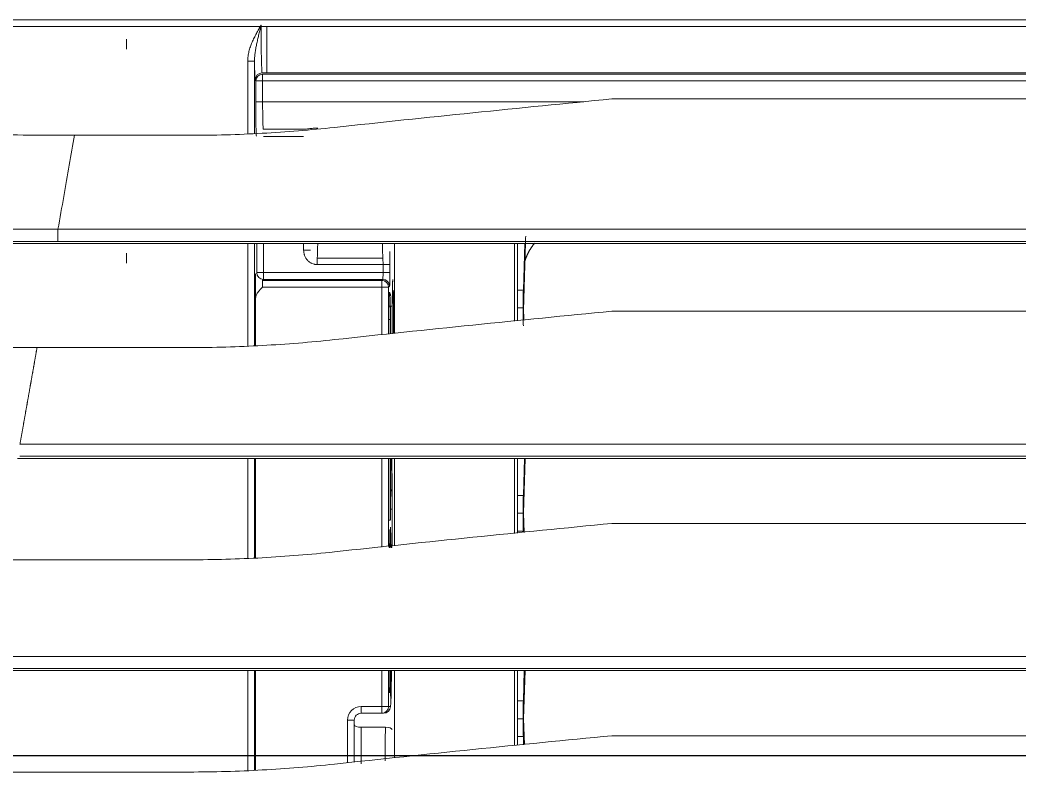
# Model space of a CAD drawing. Header units: millimetres. Extents: x 70151 to 230897, y 35202 to 113211.
# Drawn here: x 182748.3 to 182821.6, y 70978.4 to 71033.5 of the extents above; entities that cross this region are included whole.
import ezdxf

# ---------------------------------------------------------------- set-up
doc = ezdxf.new("R2010")
doc.units = ezdxf.units.MM
doc.header["$LTSCALE"] = 50
doc.layers.add('2-con', color=2, linetype='Continuous')
doc.layers.add('mark-B', color=2, linetype='Continuous', lineweight=20)

# ---------------------------------------------------------------- blocks, each defined once
blk = doc.blocks.new('cjscjdeh')
at = {"color": 8}
blk.add_line((155159.517, 69984.986), (153729.393, 69984.986), dxfattribs=at)
blk = doc.blocks.new('무풍1way 일반')
at = {"layer": 'mark-B'}
for p, q in [((326.621, -193.254), (326.621, -190.575)), ((326.621, -193.254), (326.621, -190.575)), ((334.365, -197.407), (334.365, -190.106)), ((334.365, -197.407), (334.365, -190.106)), ((334.445, -197.406), (334.445, -190.103)), ((334.445, -197.406), (334.445, -190.103)), ((334.947, -190.09), (334.947, -197.406)), ((334.947, -190.09), (334.947, -197.406)), ((355.906, -189.973), (339.223, -189.973)), ((324.18, -197.407), (324.18, -191.004)), ((327.123, -193.78), (327.123, -190.703)), ((327.123, -193.78), (327.123, -190.703)), ((327.625, -190.652), (327.625, -193.78)), ((327.625, -190.652), (327.625, -193.78)), ((314.649, -191.981), (314.707, -193.881)), ((314.701, -191.975), (314.72, -192.577)), ((315.139, -191.93), (315.139, -197.407)), ((315.359, -191.908), (315.359, -197.406)), ((204.956, -192.637), (308.238, -192.637)), ((314.72, -192.577), (315.139, -192.577)), ((324.844, -193.254), (326.621, -193.254)), ((324.844, -193.254), (326.621, -193.254)), ((314.707, -193.881), (314.6, -197.408)), ((314.733, -193.882), (315.139, -193.882)), ((327.123, -193.78), (327.625, -193.78)), ((327.123, -193.78), (327.625, -193.78)), ((324.606, -194.784), (324.477, -194.784)), ((324.606, -194.784), (324.477, -194.784)), ((324.606, -194.784), (325.108, -194.784)), ((324.606, -197.408), (324.606, -194.784)), ((324.606, -197.408), (324.606, -194.784)), ((324.606, -194.784), (325.108, -194.784)), ((324.979, -194.282), (325.108, -194.282)), ((324.979, -194.282), (325.108, -194.282)), ((325.108, -194.282), (325.108, -194.784)), ((325.108, -194.282), (326.621, -194.282)), ((325.108, -194.282), (326.621, -194.282)), ((325.108, -194.282), (325.108, -194.784)), ((326.621, -194.784), (325.108, -194.784)), ((325.108, -194.784), (325.108, -197.408)), ((325.108, -194.784), (325.108, -197.408)), ((326.621, -194.784), (325.108, -194.784)), ((326.621, -194.282), (326.621, -194.784)), ((326.621, -194.282), (326.621, -194.784)), ((314.72, -195.186), (314.653, -197.408)), ((314.72, -195.186), (315.139, -195.186)), ((324.478, -195.546), (324.478, -196.526)), ((324.478, -195.546), (324.478, -196.526)), ((324.524, -195.814), (324.569, -195.814)), ((324.524, -195.814), (324.569, -195.814)), ((324.532, -195.902), (324.534, -195.914)), ((-354.406, -197.573), (354.406, -197.573)), ((354.591, -197.408), (205.056, -197.408)), ((354.406, -198.456), (-354.406, -198.456)), ((334.365, -212.971), (334.365, -205.672)), ((334.365, -212.971), (334.365, -205.672)), ((334.445, -212.97), (334.445, -205.668)), ((334.445, -212.97), (334.445, -205.668)), ((334.947, -205.655), (334.947, -212.97)), ((334.947, -205.655), (334.947, -212.97)), ((353.153, -205.537), (339.223, -205.537)), ((324.18, -212.97), (324.18, -206.566)), ((324.337, -206.509), (324.337, -206.51)), ((324.337, -206.509), (324.337, -206.51)), ((324.337, -206.552), (324.337, -211.067)), ((324.337, -206.552), (324.337, -211.067)), ((324.523, -206.43), (324.57, -206.433)), ((324.523, -206.43), (324.57, -206.433)), ((324.531, -206.52), (324.533, -206.53)), ((324.606, -212.971), (324.606, -206.525)), ((324.606, -212.971), (324.606, -206.525)), ((325.108, -206.473), (325.108, -212.971)), ((325.108, -206.473), (325.108, -212.971)), ((314.664, -207.543), (314.707, -208.943)), ((314.72, -207.639), (315.139, -207.639)), ((315.139, -207.493), (315.139, -212.97)), ((315.359, -207.47), (315.359, -212.971)), ((204.956, -208.201), (308.238, -208.201)), ((324.354, -209.257), (324.354, -208.429)), ((324.354, -209.257), (324.354, -208.429)), ((324.478, -208.434), (324.478, -212.972)), ((324.478, -208.434), (324.478, -212.972)), ((324.599, -208.448), (324.488, -208.448)), ((324.488, -212.972), (324.488, -208.448)), ((324.599, -208.448), (324.488, -208.448)), ((324.488, -212.972), (324.488, -208.448)), ((314.707, -208.943), (314.585, -212.972)), ((314.733, -208.944), (315.139, -208.944)), ((324.354, -209.257), (324.478, -209.257)), ((324.354, -209.257), (324.478, -209.257)), ((314.72, -210.248), (314.637, -212.972)), ((314.72, -210.248), (315.139, -210.248)), ((324.337, -211.067), (324.338, -211.109)), ((324.337, -211.067), (324.338, -211.109)), ((-351.653, -213.137), (351.653, -213.137)), ((351.838, -212.972), (205.056, -212.972)), ((351.653, -214.02), (-351.653, -214.02)), ((334.365, -224.654), (334.365, -221.235)), ((334.365, -224.654), (334.365, -221.235)), ((334.445, -228.719), (334.445, -221.232)), ((334.445, -228.719), (334.445, -221.232)), ((334.947, -221.219), (334.947, -228.719)), ((334.947, -221.219), (334.947, -228.719)), ((350.401, -221.101), (339.223, -221.101)), ((324.606, -225.519), (324.606, -222.089)), ((324.606, -225.519), (324.606, -222.089)), ((325.108, -222.037), (325.108, -225.519)), ((325.108, -222.037), (325.108, -225.519)), ((324.18, -228.719), (324.18, -222.131)), ((324.251, -223.568), (324.251, -222.125)), ((324.251, -223.568), (324.251, -222.125)), ((324.337, -222.116), (324.337, -223.568)), ((324.337, -222.116), (324.337, -223.568)), ((324.354, -224.134), (324.354, -222.115)), ((324.354, -224.134), (324.354, -222.115)), ((324.478, -222.102), (324.478, -224.128)), ((324.478, -222.102), (324.478, -224.128)), ((324.488, -223.165), (324.488, -222.101)), ((324.488, -223.165), (324.488, -222.101)), ((314.679, -223.106), (314.707, -224.005)), ((315.139, -223.058), (315.139, -228.72)), ((315.359, -223.035), (315.359, -228.721)), ((204.956, -223.765), (308.238, -223.765)), ((314.733, -224.006), (315.139, -224.006)), ((324.354, -224.134), (324.596, -224.134)), ((314.72, -225.31), (314.617, -228.721)), ((314.72, -225.31), (315.139, -225.31)), ((324.572, -225.126), (324.523, -225.128)), ((324.572, -225.126), (324.523, -225.128)), ((324.531, -225.596), (324.606, -225.519)), ((324.531, -225.596), (324.606, -225.519)), ((324.606, -225.519), (325.108, -225.519)), ((324.606, -225.519), (325.108, -225.519)), ((325.108, -225.519), (333.871, -225.519)), ((325.108, -225.519), (325.108, -226.021)), ((325.108, -225.519), (333.871, -225.519)), ((325.108, -225.519), (325.108, -226.021)), ((325.108, -226.021), (325.033, -226.098)), ((325.108, -226.021), (325.033, -226.098)), ((325.033, -226.098), (333.777, -226.098)), ((325.033, -226.098), (333.777, -226.098)), ((333.854, -226.021), (325.108, -226.021)), ((333.854, -226.021), (325.108, -226.021)), ((333.777, -226.098), (333.854, -226.021)), ((333.777, -226.098), (333.854, -226.021)), ((333.777, -226.6), (333.777, -226.098)), ((333.777, -226.6), (333.777, -226.098)), ((324.514, -226.6), (325.016, -226.6)), ((324.514, -227.186), (324.514, -226.6)), ((324.514, -226.6), (325.016, -226.6)), ((324.514, -227.186), (324.514, -226.6)), ((324.514, -227.186), (325.016, -227.186)), ((324.514, -227.186), (325.016, -227.186)), ((325.016, -226.6), (325.016, -227.186)), ((333.777, -226.6), (325.016, -226.6)), ((325.016, -226.6), (325.016, -227.186)), ((333.777, -226.6), (325.016, -226.6)), ((325.016, -227.186), (329.841, -227.186)), ((325.016, -227.186), (329.841, -227.186)), ((329.841, -227.186), (329.841, -227.666)), ((329.841, -227.186), (329.841, -227.666)), ((334.279, -226.6), (333.777, -226.6)), ((333.777, -228.721), (333.777, -226.6)), ((334.279, -226.6), (333.777, -226.6)), ((333.777, -228.721), (333.777, -226.6)), ((334.279, -226.6), (334.279, -228.721)), ((334.279, -226.6), (334.279, -228.721)), ((329.841, -227.666), (325.028, -227.666)), ((329.841, -227.666), (325.028, -227.666)), ((330.84, -228.241), (330.338, -228.241)), ((330.84, -228.241), (330.338, -228.241)), ((330.84, -228.241), (330.84, -228.721)), ((330.84, -228.241), (330.84, -228.721)), ((-348.867, -228.887), (348.867, -228.887)), ((349.053, -228.721), (205.054, -228.721)), ((348.867, -229.771), (-348.867, -229.771)), ((330.84, -236.582), (333.777, -236.582)), ((330.84, -236.582), (333.777, -236.582)), ((347.648, -236.665), (339.223, -236.665)), ((330.7, -237.113), (333.806, -237.113)), ((330.7, -237.113), (333.806, -237.113)), ((334.445, -242.114), (334.445, -236.797)), ((334.445, -242.114), (334.445, -236.797)), ((334.947, -236.781), (334.947, -242.114)), ((334.947, -236.781), (334.947, -242.114)), ((204.956, -239.329), (308.238, -239.329)), ((333.849, -239.121), (310.273, -239.121)), ((333.849, -239.121), (310.273, -239.121)), ((333.849, -239.121), (334.351, -239.121)), ((333.849, -240.648), (333.849, -239.121)), ((333.849, -239.121), (334.351, -239.121)), ((333.849, -240.648), (333.849, -239.121)), ((334.351, -239.121), (334.351, -240.648)), ((334.351, -239.121), (334.351, -240.648)), ((207.674, -240.648), (333.849, -240.648)), ((207.674, -240.648), (333.849, -240.648)), ((333.849, -241.15), (207.708, -241.15)), ((333.849, -241.15), (207.708, -241.15)), ((333.849, -240.648), (334.351, -240.648)), ((333.849, -240.648), (333.849, -241.15)), ((333.849, -240.648), (333.849, -241.15)), ((333.849, -240.648), (334.351, -240.648)), ((334.351, -240.648), (334.395, -240.736)), ((334.351, -240.648), (334.395, -240.736)), ((207.814, -241.256), (333.546, -241.256)), ((207.814, -241.256), (333.546, -241.256)), ((333.546, -241.256), (333.546, -241.238)), ((333.546, -241.238), (333.893, -241.238)), ((333.546, -241.256), (333.546, -241.238)), ((333.546, -241.238), (333.893, -241.238)), ((333.546, -244.655), (333.546, -241.256)), ((333.546, -244.655), (333.546, -241.256)), ((334.947, -242.114), (334.445, -242.114)), ((334.947, -242.114), (334.445, -242.114)), ((437.6, -244.655), (205.043, -244.655)), ((-464.101, -245.122), (464.101, -245.122))]:
    blk.add_line(p, q, dxfattribs=at)
for centre, radius, start, end in [((326.621, -193.78), 1.004, 270, 0), ((326.621, -193.78), 0.502, 270, 0), ((326.621, -193.78), 0.502, 270, 0), ((326.621, -193.78), 1.004, 270, 0), ((324.839, -211.067), 0.502, 180, 184.77719), ((324.839, -211.067), 0.502, 180, 184.77719)]:
    blk.add_arc(centre, radius, start, end, dxfattribs=at)
for centre, major_axis, ratio, start_param, end_param in [((325.151, -199.532), (0, -18.575), 0.017522, 4.223098, 4.367658), ((325.151, -199.532), (0, -18.575), 0.017522, 4.223098, 4.367658), ((314.707, -193.882), (0, -1.506), 0.017455, 1.570796, 2.617994), ((324.844, -193.085), (0.502, -0.003), 0.337938, 3.159718, 4.714459), ((324.844, -193.085), (0.502, -0.003), 0.337938, 3.159718, 4.714459), ((326.621, -193.424), (-0.502, 0), 0.337944, 3.141593, 4.712389), ((326.621, -193.424), (-0.502, 0), 0.337944, 3.141593, 4.712389), ((314.707, -193.882), (0, -1.506), 0.017455, 0.523599, 1.570796), ((324.477, -200.117), (0, -5.333), 0.017061, 3.141593, 4.188788), ((324.477, -200.117), (0, -5.333), 0.017061, 3.141593, 3.796172), ((324.979, -194.784), (0, -0.502), 0.999854, 3.141593, 4.712389), ((324.979, -194.784), (0, -0.502), 0.999854, 3.141593, 4.712389), ((325.108, -194.784), (0, -0.502), 0.999854, 3.141593, 4.712389), ((325.108, -194.784), (0, -0.502), 0.999854, 3.141593, 4.712389), ((325.026, -195.814), (0, 0.502), 0.999854, 1.570796, 1.771147), ((324.891, -206.424), (-0.022, -0.502), 0.999854, 4.75711, 5.263377), ((324.891, -206.424), (-0.022, -0.502), 0.999854, 4.75711, 5.263377), ((325.025, -206.43), (0.022, 0.502), 0.999854, 1.615517, 1.815868), ((314.707, -208.944), (0, -1.506), 0.017455, 1.570796, 2.617994), ((314.707, -208.944), (0, -1.506), 0.017455, 0.523599, 1.570796), ((324.328, -213.527), (0, -2.51), 0.017061, 1.793882, 2.940215), ((324.328, -213.527), (0, -2.51), 0.017061, 1.793882, 2.940215), ((324.869, -210.805), (-0.502, -0.01), 0.771637, 5.587685, 6.256364), ((324.869, -210.805), (-0.502, -0.01), 0.771637, 5.587685, 6.256364), ((314.707, -224.006), (0, -1.506), 0.017455, 1.570796, 2.617994), ((314.707, -224.006), (0, -1.506), 0.017455, 0.523599, 1.570796), ((324.294, -223.568), (0, -2.51), 0.017061, 4.712389, 5.484604), ((324.294, -223.568), (0, -2.51), 0.017061, 0.000013, 1.570796), ((324.294, -223.568), (0, -2.51), 0.017061, 0.000013, 1.570796), ((325.025, -225.128), (-0.022, 0.502), 0.999854, 1.043589, 1.526075), ((325.025, -225.128), (-0.022, 0.502), 0.999854, 1.043589, 1.526075), ((334.356, -225.519), (0, -1.004), 0.017455, 0.017453, 2.607888), ((334.356, -225.519), (0, -1.004), 0.017455, 0.017453, 2.607888), ((324.531, -226.6), (0, -1.004), 0.017061, 3.159046, 4.712389), ((324.531, -226.6), (0, -1.004), 0.017061, 3.159046, 4.712389), ((325.033, -225.596), (-0.359, 0.351), 0.999702, 0.774122, 2.34462), ((325.033, -225.596), (-0.359, 0.351), 0.999702, 0.774122, 2.34462), ((325.108, -225.519), (-0.359, 0.351), 0.999702, 0.774122, 2.34462), ((325.108, -225.519), (-0.359, 0.351), 0.999702, 0.774122, 2.34462), ((333.854, -225.519), (0, -0.502), 0.03491, 0.017453, 1.570796), ((333.854, -225.519), (0, -0.502), 0.03491, 0.017453, 1.570796), ((324.796, -226.079), (0, 0.502), 0.999854, 1.293096, 1.571507), ((324.796, -226.079), (0, 0.502), 0.999854, 1.293096, 1.571507), ((325.033, -226.6), (0, -0.502), 0.034121, 3.159046, 4.712389), ((325.033, -226.6), (0, -0.502), 0.034121, 3.159046, 4.712389), ((333.777, -226.6), (-0.355, 0.355), 0.999695, 3.927143, 5.497635), ((333.777, -226.6), (-0.355, 0.355), 0.999695, 3.927143, 5.497635), ((324.531, -227.186), (0, -1.004), 0.017061, 4.712389, 5.983185), ((324.531, -227.186), (0, -1.004), 0.017061, 4.712389, 5.983185), ((325.033, -227.186), (0, -0.502), 0.034121, 4.712389, 5.983185), ((325.033, -227.186), (0, -0.502), 0.034121, 4.712389, 5.983185), ((325.004, -232.654), (0, -5.221), 0.01542, 2.423678, 2.841592), ((325.004, -232.654), (0, -5.221), 0.01542, 2.423678, 2.841592), ((329.866, -232.654), (0, -5.221), 0.016133, 3.441593, 3.859487), ((329.866, -232.654), (0, -5.221), 0.016133, 3.441593, 3.859487), ((343.845, -217.769), (0.001, 12.57), 0.000095, 2.430578, 2.447704), ((343.843, -225.195), (0, 2.91), 0.000083, 2.447704, 2.52166), ((343.843, -225.034), (0, 3.108), 0.000012, 3.600051, 3.761525), ((343.842, -223.203), (-0.001, 5.15), 0.000057, 3.502485, 3.600051), ((334.307, -239.121), (0, -2.51), 0.017455, 1.570796, 3.124139), ((334.307, -239.121), (0, -2.51), 0.017455, 1.570796, 3.124139), ((333.805, -239.121), (0, -2.008), 0.021819, 1.570796, 3.124139), ((333.805, -239.121), (0, -2.008), 0.021819, 1.570796, 3.124139), ((333.849, -240.648), (0.449, 0.224), 0.999239, 4.249168, 5.819355), ((333.849, -240.648), (0.449, 0.224), 0.999239, 4.249168, 5.819355), ((333.893, -240.736), (0.449, 0.224), 0.999239, 4.249168, 5.819355), ((333.893, -240.736), (0.449, 0.224), 0.999239, 4.249168, 5.819355), ((334.393, -244.75), (0, -4.017), 0.017455, 2.286909, 3.106686), ((334.393, -244.75), (0, -4.017), 0.017455, 2.286909, 3.106686), ((333.891, -244.75), (0, -3.514), 0.019949, 1.570796, 3.106686), ((333.891, -244.75), (0, -3.514), 0.019949, 1.570796, 3.106686), ((343.845, -233.469), (0.001, 12.57), 0.000095, 2.430578, 2.447704), ((343.843, -240.895), (0, 2.91), 0.000083, 2.447704, 2.52166), ((343.843, -240.734), (0, 3.108), 0.000012, 3.600051, 3.761525), ((343.842, -238.902), (-0.001, 5.15), 0.000057, 3.502485, 3.600051)]:
    blk.add_ellipse(centre, major_axis=major_axis, ratio=ratio, start_param=start_param, end_param=end_param, dxfattribs=at)
for points, degree in [([(308.238, -192.637), (315.025, -191.981), (321.808, -191.287), (328.587, -190.553)], 3), ([(328.587, -190.553), (329.464, -190.458), (331.222, -190.291), (333.874, -190.109), (336.54, -189.998), (338.327, -189.973), (339.223, -189.973)], 3), ([(328.587, -206.117), (329.464, -206.022), (331.222, -205.855), (333.874, -205.673), (336.54, -205.562), (338.327, -205.537), (339.223, -205.537)], 3), ([(308.238, -208.201), (315.025, -207.545), (321.808, -206.851), (328.587, -206.117)], 3), ([(324.604, -208.424), (324.605, -209.94), (324.605, -211.456), (324.605, -212.972)], 3), ([(324.604, -208.424), (324.605, -209.94), (324.605, -211.456), (324.605, -212.972)], 3), ([(328.587, -221.681), (329.464, -221.586), (331.222, -221.419), (333.874, -221.237), (336.54, -221.126), (338.327, -221.101), (339.223, -221.101)], 3), ([(308.238, -223.765), (315.025, -223.109), (321.808, -222.415), (328.587, -221.681)], 3), ([(324.606, -222.089), (324.606, -222.475), (324.606, -222.862), (324.606, -223.249)], 3), ([(324.606, -222.089), (324.606, -222.475), (324.606, -222.862), (324.606, -223.249)], 3), ([(314.707, -224.005), (314.547, -229.28)], 1), ([(328.587, -237.245), (329.464, -237.15), (331.222, -236.983), (333.874, -236.801), (336.54, -236.69), (338.327, -236.665), (339.223, -236.665)], 3), ([(308.238, -239.329), (315.025, -238.673), (321.808, -237.979), (328.587, -237.245)], 3)]:
    blk.add_open_spline(points, degree=degree, dxfattribs=at)
for points, knots in [([(324.421, -197.369), (324.422, -197.261), (324.424, -197.157), (324.427, -196.991), (324.428, -196.925), (324.43, -196.798), (324.432, -196.738), (324.436, -196.564), (324.438, -196.46), (324.443, -196.319), (324.444, -196.275), (324.447, -196.192), (324.449, -196.153), (324.451, -196.099), (324.452, -196.082), (324.453, -196.058), (324.453, -196.05), (324.454, -196.034), (324.456, -195.995), (324.464, -195.829), (324.472, -195.672), (324.478, -195.546)], [0, 0, 0, 0, 0.108916, 0.108916, 0.183173, 0.183173, 0.25743, 0.25743, 0.405944, 0.405944, 0.480201, 0.480201, 0.554458, 0.554458, 0.591587, 0.591587, 0.610151, 0.610151, 0.628715, 0.702972, 1, 1, 1, 1]), ([(324.438, -196.474), (324.439, -196.437), (324.44, -196.401), (324.443, -196.319), (324.444, -196.275), (324.447, -196.192), (324.449, -196.153), (324.451, -196.099), (324.452, -196.082), (324.453, -196.058), (324.453, -196.05), (324.454, -196.034), (324.456, -195.995), (324.464, -195.829), (324.472, -195.672), (324.478, -195.546)], [0, 0, 0, 0, 0.084512, 0.084512, 0.198948, 0.198948, 0.313384, 0.313384, 0.370602, 0.370602, 0.399211, 0.399211, 0.42782, 0.542256, 1, 1, 1, 1]), ([(324.495, -196.734), (324.495, -196.724), (324.496, -196.713), (324.496, -196.648), (324.498, -196.543), (324.499, -196.446), (324.501, -196.354), (324.502, -196.31), (324.503, -196.258), (324.503, -196.248), (324.503, -196.227), (324.504, -196.198), (324.505, -196.169), (324.506, -196.115), (324.508, -196.048), (324.51, -195.993), (324.512, -195.955), (324.512, -195.943), (324.513, -195.921), (324.514, -195.911), (324.515, -195.882), (324.517, -195.85), (324.52, -195.83), (324.522, -195.817), (324.523, -195.814), (324.524, -195.814)], [0, 0, 0, 0, 0.018549, 0.018549, 0.116694, 0.214839, 0.214839, 0.312984, 0.312984, 0.337521, 0.337521, 0.362057, 0.411129, 0.411129, 0.509275, 0.60742, 0.60742, 0.656492, 0.656492, 0.705565, 0.705565, 0.80371, 0.901855, 0.901855, 1, 1, 1, 1]), ([(324.495, -196.734), (324.495, -196.724), (324.496, -196.713), (324.496, -196.648), (324.498, -196.543), (324.499, -196.446), (324.501, -196.354), (324.502, -196.31), (324.503, -196.258), (324.503, -196.248), (324.503, -196.227), (324.504, -196.198), (324.505, -196.169), (324.506, -196.115), (324.508, -196.048), (324.51, -195.993), (324.512, -195.955), (324.512, -195.943), (324.513, -195.921), (324.514, -195.911), (324.515, -195.882), (324.517, -195.85), (324.52, -195.83), (324.522, -195.817), (324.523, -195.814), (324.524, -195.814)], [0, 0, 0, 0, 0.018549, 0.018549, 0.116694, 0.214839, 0.214839, 0.312984, 0.312984, 0.337521, 0.337521, 0.362057, 0.411129, 0.411129, 0.509275, 0.60742, 0.60742, 0.656492, 0.656492, 0.705565, 0.705565, 0.80371, 0.901855, 0.901855, 1, 1, 1, 1]), ([(324.569, -195.814), (324.57, -195.814), (324.572, -195.821), (324.575, -195.85), (324.577, -195.881), (324.579, -195.91), (324.58, -195.92), (324.581, -195.942), (324.581, -195.954), (324.583, -195.991), (324.584, -196.019), (324.585, -196.065), (324.586, -196.081), (324.587, -196.115), (324.587, -196.132), (324.588, -196.186), (324.59, -196.263), (324.592, -196.35), (324.593, -196.423), (324.594, -196.451), (324.594, -196.481)], [0, 0, 0, 0, 0.116228, 0.232457, 0.348685, 0.348685, 0.406799, 0.406799, 0.464913, 0.464913, 0.581141, 0.581141, 0.639256, 0.639256, 0.69737, 0.69737, 0.813598, 0.929826, 0.929826, 1, 1, 1, 1]), ([(324.569, -195.814), (324.57, -195.814), (324.572, -195.821), (324.575, -195.85), (324.577, -195.881), (324.579, -195.91), (324.58, -195.92), (324.581, -195.942), (324.581, -195.954), (324.583, -195.991), (324.584, -196.019), (324.585, -196.065), (324.586, -196.081), (324.587, -196.115), (324.587, -196.132), (324.588, -196.186), (324.59, -196.263), (324.592, -196.35), (324.593, -196.423), (324.594, -196.451), (324.594, -196.481)], [0, 0, 0, 0, 0.116228, 0.232457, 0.348685, 0.348685, 0.406799, 0.406799, 0.464913, 0.464913, 0.581141, 0.581141, 0.639256, 0.639256, 0.69737, 0.69737, 0.813598, 0.929826, 0.929826, 1, 1, 1, 1]), ([(324.577, -195.892), (324.577, -195.892), (324.577, -195.895), (324.58, -195.938), (324.587, -196.104), (324.591, -196.326), (324.594, -196.491)], [0, 0, 0, 0, 0.034942, 0.19986, 0.526191, 1, 1, 1, 1]), ([(324.577, -195.892), (324.577, -195.892), (324.577, -195.895), (324.58, -195.938), (324.587, -196.104), (324.591, -196.326), (324.594, -196.491)], [0, 0, 0, 0, 0.034943, 0.19986, 0.526192, 1, 1, 1, 1]), ([(324.491, -197.407), (324.491, -197.381), (324.491, -197.355), (324.491, -197.298), (324.491, -197.266), (324.492, -197.172), (324.492, -197.049), (324.493, -196.931), (324.494, -196.844), (324.494, -196.815), (324.495, -196.769), (324.495, -196.752), (324.495, -196.734)], [0, 0, 0, 0, 0.107785, 0.107785, 0.24252, 0.24252, 0.51199, 0.781459, 0.781459, 0.916194, 0.916194, 1, 1, 1, 1]), ([(324.491, -197.407), (324.491, -197.381), (324.491, -197.355), (324.491, -197.298), (324.491, -197.266), (324.492, -197.172), (324.492, -197.049), (324.493, -196.931), (324.494, -196.844), (324.494, -196.815), (324.495, -196.769), (324.495, -196.752), (324.495, -196.734)], [0, 0, 0, 0, 0.107785, 0.107785, 0.24252, 0.24252, 0.51199, 0.781459, 0.781459, 0.916194, 0.916194, 1, 1, 1, 1]), ([(324.594, -196.481), (324.594, -196.5), (324.595, -196.52), (324.595, -196.553), (324.595, -196.565), (324.596, -196.591), (324.596, -196.63), (324.597, -196.67), (324.598, -196.752), (324.599, -196.863), (324.6, -196.98), (324.6, -197.07), (324.601, -197.101), (324.601, -197.163), (324.601, -197.194), (324.602, -197.283), (324.602, -197.342), (324.602, -197.402)], [0, 0, 0, 0, 0.07429, 0.07429, 0.121162, 0.121162, 0.168033, 0.261776, 0.261776, 0.449261, 0.636746, 0.636746, 0.730489, 0.730489, 0.824231, 0.824231, 1, 1, 1, 1]), ([(324.594, -196.481), (324.594, -196.5), (324.595, -196.52), (324.595, -196.553), (324.595, -196.565), (324.596, -196.591), (324.596, -196.63), (324.597, -196.67), (324.598, -196.752), (324.599, -196.863), (324.6, -196.98), (324.6, -197.07), (324.601, -197.101), (324.601, -197.163), (324.601, -197.194), (324.602, -197.283), (324.602, -197.342), (324.602, -197.402)], [0, 0, 0, 0, 0.07429, 0.07429, 0.121162, 0.121162, 0.168033, 0.261776, 0.261776, 0.449261, 0.636746, 0.636746, 0.730489, 0.730489, 0.824231, 0.824231, 1, 1, 1, 1]), ([(324.357, -207.719), (324.357, -207.699), (324.357, -207.619), (324.358, -207.541), (324.359, -207.454), (324.359, -207.425), (324.36, -207.368), (324.36, -207.34), (324.361, -207.258), (324.362, -207.153), (324.364, -207.056), (324.365, -206.964), (324.366, -206.92), (324.367, -206.857), (324.368, -206.837), (324.369, -206.798), (324.369, -206.779), (324.371, -206.725), (324.372, -206.658), (324.374, -206.603), (324.376, -206.565), (324.377, -206.553), (324.378, -206.531), (324.378, -206.521), (324.38, -206.492), (324.382, -206.46), (324.384, -206.441), (324.386, -206.428), (324.387, -206.424), (324.389, -206.424)], [0, 0, 0, 0, 0.026428, 0.107559, 0.107559, 0.148124, 0.148124, 0.18869, 0.18869, 0.269821, 0.350952, 0.350952, 0.432083, 0.432083, 0.472648, 0.472648, 0.513214, 0.513214, 0.594345, 0.675476, 0.675476, 0.716041, 0.716041, 0.756607, 0.756607, 0.837738, 0.918869, 0.918869, 1, 1, 1, 1]), ([(324.38, -206.483), (324.381, -206.476), (324.383, -206.455), (324.384, -206.441), (324.386, -206.428), (324.387, -206.424), (324.389, -206.424)], [0, 0, 0, 0, 0.187562, 0.593781, 0.593781, 1, 1, 1, 1]), ([(324.444, -206.427), (324.445, -206.427), (324.447, -206.434), (324.45, -206.454), (324.451, -206.473), (324.452, -206.481), (324.453, -206.497), (324.454, -206.505), (324.454, -206.515)], [0, 0, 0, 0, 0.334586, 0.669171, 0.669171, 0.836464, 0.836464, 1, 1, 1, 1]), ([(324.444, -206.427), (324.445, -206.427), (324.447, -206.434), (324.45, -206.454), (324.451, -206.473), (324.452, -206.481), (324.453, -206.497), (324.454, -206.505), (324.454, -206.515)], [0, 0, 0, 0, 0.334586, 0.669171, 0.669171, 0.836464, 0.836464, 1, 1, 1, 1]), ([(324.452, -206.505), (324.452, -206.505), (324.453, -206.511), (324.456, -206.566), (324.464, -206.759), (324.472, -207.182), (324.476, -207.634), (324.477, -207.899), (324.477, -207.932)], [0, 0, 0, 0, 0.029845, 0.137903, 0.345275, 0.640655, 0.955486, 1, 1, 1, 1]), ([(324.452, -206.505), (324.452, -206.505), (324.453, -206.511), (324.456, -206.566), (324.464, -206.759), (324.472, -207.182), (324.476, -207.634), (324.477, -207.899), (324.477, -207.932)], [0, 0, 0, 0, 0.029845, 0.137903, 0.345275, 0.640655, 0.955486, 1, 1, 1, 1]), ([(324.491, -207.733), (324.491, -207.713), (324.491, -207.632), (324.492, -207.554), (324.493, -207.466), (324.493, -207.438), (324.494, -207.381), (324.494, -207.352), (324.495, -207.27), (324.496, -207.164), (324.498, -207.067), (324.499, -206.974), (324.5, -206.93), (324.502, -206.867), (324.502, -206.846), (324.503, -206.807), (324.503, -206.788), (324.505, -206.733), (324.507, -206.666), (324.509, -206.61), (324.51, -206.572), (324.511, -206.56), (324.512, -206.538), (324.512, -206.527), (324.514, -206.499), (324.516, -206.466), (324.518, -206.447), (324.521, -206.434), (324.522, -206.43), (324.523, -206.43)], [0, 0, 0, 0, 0.026034, 0.107198, 0.107198, 0.14778, 0.14778, 0.188362, 0.188362, 0.269526, 0.350689, 0.350689, 0.431853, 0.431853, 0.472435, 0.472435, 0.513017, 0.513017, 0.594181, 0.675345, 0.675345, 0.715927, 0.715927, 0.756509, 0.756509, 0.837672, 0.918836, 0.918836, 1, 1, 1, 1]), ([(324.515, -206.489), (324.515, -206.482), (324.517, -206.461), (324.518, -206.447), (324.521, -206.434), (324.522, -206.43), (324.523, -206.43)], [0, 0, 0, 0, 0.184911, 0.592455, 0.592455, 1, 1, 1, 1]), ([(324.57, -206.433), (324.571, -206.433), (324.574, -206.439), (324.576, -206.459), (324.577, -206.479), (324.578, -206.486), (324.579, -206.502), (324.58, -206.511), (324.581, -206.54), (324.583, -206.583), (324.585, -206.639), (324.587, -206.685), (324.587, -206.701), (324.588, -206.734), (324.589, -206.752), (324.59, -206.806), (324.592, -206.883), (324.594, -206.97), (324.595, -207.061), (324.596, -207.11), (324.597, -207.173), (324.597, -207.186), (324.597, -207.212), (324.598, -207.251), (324.598, -207.291), (324.599, -207.372), (324.6, -207.484), (324.601, -207.601), (324.602, -207.692), (324.602, -207.722), (324.603, -207.78), (324.603, -207.807), (324.603, -207.834)], [0, 0, 0, 0, 0.077313, 0.154625, 0.154625, 0.193282, 0.193282, 0.231938, 0.231938, 0.309251, 0.386563, 0.386563, 0.42522, 0.42522, 0.463876, 0.463876, 0.541188, 0.618501, 0.618501, 0.695814, 0.695814, 0.715142, 0.715142, 0.73447, 0.773126, 0.773126, 0.850439, 0.927752, 0.927752, 0.966408, 0.966408, 1, 1, 1, 1]), ([(324.57, -206.433), (324.571, -206.433), (324.574, -206.439), (324.576, -206.459), (324.577, -206.479), (324.578, -206.486), (324.579, -206.502), (324.58, -206.511), (324.581, -206.54), (324.583, -206.583), (324.585, -206.639), (324.587, -206.685), (324.587, -206.701), (324.588, -206.734), (324.589, -206.752), (324.59, -206.806), (324.592, -206.883), (324.594, -206.97), (324.595, -207.061), (324.596, -207.11), (324.597, -207.173), (324.597, -207.186), (324.597, -207.212), (324.598, -207.251), (324.598, -207.291), (324.599, -207.372), (324.6, -207.484), (324.601, -207.601), (324.602, -207.692), (324.602, -207.722), (324.603, -207.78), (324.603, -207.807), (324.603, -207.834)], [0, 0, 0, 0, 0.077313, 0.154625, 0.154625, 0.193282, 0.193282, 0.231938, 0.231938, 0.309251, 0.386563, 0.386563, 0.42522, 0.42522, 0.463876, 0.463876, 0.541188, 0.618501, 0.618501, 0.695814, 0.695814, 0.715142, 0.715142, 0.73447, 0.773126, 0.773126, 0.850439, 0.927752, 0.927752, 0.966408, 0.966408, 1, 1, 1, 1]), ([(324.578, -206.511), (324.578, -206.511), (324.579, -206.517), (324.583, -206.573), (324.59, -206.767), (324.598, -207.195), (324.601, -207.601), (324.603, -207.837)], [0, 0, 0, 0, 0.032469, 0.146254, 0.365098, 0.675383, 1, 1, 1, 1]), ([(324.578, -206.511), (324.578, -206.511), (324.579, -206.517), (324.583, -206.573), (324.59, -206.767), (324.598, -207.195), (324.601, -207.601), (324.603, -207.837)], [0, 0, 0, 0, 0.03247, 0.146254, 0.365098, 0.675383, 1, 1, 1, 1]), ([(324.354, -208.429), (324.354, -208.363), (324.354, -208.231), (324.355, -208.101), (324.355, -208.004), (324.355, -207.972), (324.356, -207.908), (324.356, -207.876), (324.356, -207.802), (324.356, -207.761), (324.357, -207.719)], [0, 0, 0, 0, 0.272164, 0.544329, 0.544329, 0.680411, 0.680411, 0.816493, 0.816493, 1, 1, 1, 1]), ([(324.354, -208.429), (324.354, -208.363), (324.354, -208.231), (324.355, -208.101), (324.355, -208.004), (324.355, -207.972), (324.356, -207.908), (324.356, -207.876), (324.356, -207.802), (324.356, -207.761), (324.357, -207.719)], [0, 0, 0, 0, 0.272164, 0.544329, 0.544329, 0.680411, 0.680411, 0.816493, 0.816493, 1, 1, 1, 1]), ([(324.603, -207.834), (324.603, -207.838), (324.603, -207.842), (324.603, -207.909), (324.604, -208.035), (324.604, -208.163), (324.604, -208.293), (324.604, -208.358), (324.604, -208.424)], [0, 0, 0, 0, 0.02137, 0.02137, 0.34758, 0.67379, 0.67379, 1, 1, 1, 1]), ([(324.603, -207.834), (324.603, -207.838), (324.603, -207.842), (324.603, -207.909), (324.604, -208.035), (324.604, -208.163), (324.604, -208.293), (324.604, -208.358), (324.604, -208.424)], [0, 0, 0, 0, 0.02137, 0.02137, 0.34758, 0.67379, 0.67379, 1, 1, 1, 1]), ([(324.367, -210.805), (324.366, -210.758), (324.365, -210.707), (324.364, -210.628), (324.363, -210.601), (324.362, -210.545), (324.362, -210.516), (324.361, -210.428), (324.36, -210.367), (324.359, -210.242), (324.358, -210.178), (324.357, -210.078), (324.357, -210.045), (324.357, -209.977), (324.356, -209.942), (324.356, -209.837), (324.355, -209.695), (324.355, -209.551), (324.354, -209.405), (324.354, -209.332), (324.354, -209.257)], [0, 0, 0, 0, 0.125, 0.125, 0.1875, 0.1875, 0.25, 0.25, 0.375, 0.375, 0.5, 0.5, 0.5625, 0.5625, 0.625, 0.625, 0.75, 0.875, 0.875, 1, 1, 1, 1]), ([(324.367, -210.805), (324.366, -210.758), (324.365, -210.707), (324.364, -210.628), (324.363, -210.601), (324.362, -210.545), (324.362, -210.516), (324.361, -210.428), (324.36, -210.367), (324.359, -210.242), (324.358, -210.178), (324.357, -210.078), (324.357, -210.045), (324.357, -209.977), (324.356, -209.942), (324.356, -209.837), (324.355, -209.695), (324.355, -209.551), (324.354, -209.405), (324.354, -209.332), (324.354, -209.257)], [0, 0, 0, 0, 0.125, 0.125, 0.1875, 0.1875, 0.25, 0.25, 0.375, 0.375, 0.5, 0.5, 0.5625, 0.5625, 0.625, 0.625, 0.75, 0.875, 0.875, 1, 1, 1, 1]), ([(324.388, -212.97), (324.388, -212.963), (324.388, -212.956), (324.388, -212.885), (324.387, -212.822), (324.387, -212.632), (324.386, -212.508), (324.385, -212.264), (324.384, -212.145), (324.382, -211.968), (324.382, -211.909), (324.381, -211.795), (324.38, -211.738), (324.379, -211.573), (324.377, -211.466), (324.375, -211.262), (324.373, -211.164), (324.371, -211.047), (324.371, -211.024), (324.37, -210.978), (324.37, -210.956), (324.369, -210.889), (324.368, -210.846), (324.367, -210.805)], [0, 0, 0, 0, 0.008163, 0.008163, 0.084458, 0.084458, 0.237048, 0.237048, 0.389639, 0.389639, 0.465934, 0.465934, 0.542229, 0.542229, 0.694819, 0.694819, 0.84741, 0.84741, 0.885557, 0.885557, 0.923705, 0.923705, 1, 1, 1, 1]), ([(324.388, -212.97), (324.388, -212.963), (324.388, -212.956), (324.388, -212.885), (324.387, -212.822), (324.387, -212.632), (324.386, -212.508), (324.385, -212.264), (324.384, -212.145), (324.382, -211.968), (324.382, -211.909), (324.381, -211.795), (324.38, -211.738), (324.379, -211.573), (324.377, -211.466), (324.375, -211.262), (324.373, -211.164), (324.371, -211.047), (324.371, -211.024), (324.37, -210.978), (324.37, -210.956), (324.369, -210.889), (324.368, -210.846), (324.367, -210.805)], [0, 0, 0, 0, 0.008163, 0.008163, 0.084458, 0.084458, 0.237048, 0.237048, 0.389639, 0.389639, 0.465934, 0.465934, 0.542229, 0.542229, 0.694819, 0.694819, 0.84741, 0.84741, 0.885557, 0.885557, 0.923705, 0.923705, 1, 1, 1, 1]), ([(350.401, -221.101), (350.405, -221.076), (350.414, -221.026), (350.427, -220.951), (350.441, -220.875), (350.454, -220.799), (350.467, -220.723), (350.481, -220.647), (350.494, -220.571), (350.508, -220.494), (350.522, -220.417), (350.535, -220.34), (350.549, -220.263), (350.563, -220.186), (350.576, -220.108), (350.59, -220.03), (350.604, -219.952), (350.618, -219.874), (350.631, -219.796), (350.645, -219.717), (350.659, -219.639), (350.673, -219.56), (350.687, -219.481), (350.701, -219.401), (350.715, -219.322), (350.729, -219.242), (350.744, -219.162), (350.758, -219.082), (350.772, -219.002), (350.786, -218.922), (350.8, -218.841), (350.815, -218.76), (350.829, -218.679), (350.843, -218.598), (350.858, -218.517), (350.872, -218.435), (350.887, -218.353), (350.901, -218.271), (350.916, -218.189), (350.93, -218.107), (350.945, -218.024), (350.96, -217.941), (350.974, -217.858), (350.989, -217.775), (351.004, -217.692), (351.018, -217.608), (351.033, -217.525), (351.048, -217.441), (351.063, -217.357), (351.078, -217.272), (351.093, -217.188), (351.108, -217.103), (351.123, -217.018), (351.138, -216.933), (351.153, -216.848), (351.168, -216.763), (351.183, -216.677), (351.198, -216.591), (351.214, -216.505), (351.229, -216.419), (351.244, -216.333), (351.259, -216.246), (351.275, -216.159), (351.29, -216.072), (351.306, -215.985), (351.321, -215.898), (351.336, -215.81), (351.352, -215.722), (351.368, -215.634), (351.383, -215.546), (351.399, -215.458), (351.414, -215.369), (351.43, -215.281), (351.446, -215.192), (351.462, -215.103), (351.477, -215.013), (351.493, -214.924), (351.509, -214.834), (351.525, -214.744), (351.541, -214.654), (351.557, -214.564), (351.573, -214.474), (351.589, -214.383), (351.605, -214.292), (351.621, -214.201), (351.637, -214.11), (351.648, -214.049), (351.653, -214.019)], [0, 0, 0, 0, 0.011752, 0.023504, 0.035255, 0.047005, 0.058755, 0.070504, 0.082253, 0.094002, 0.10575, 0.117497, 0.129245, 0.140992, 0.152739, 0.164486, 0.176232, 0.187979, 0.199725, 0.211471, 0.223217, 0.234963, 0.246709, 0.258455, 0.270202, 0.281948, 0.293694, 0.305441, 0.317188, 0.328935, 0.340682, 0.35243, 0.364178, 0.375927, 0.387676, 0.399425, 0.411175, 0.422925, 0.434676, 0.446427, 0.458179, 0.469932, 0.481685, 0.493439, 0.505194, 0.516949, 0.528706, 0.540463, 0.552221, 0.56398, 0.57574, 0.587501, 0.599263, 0.611026, 0.62279, 0.634555, 0.646321, 0.658088, 0.669857, 0.681627, 0.693398, 0.70517, 0.716944, 0.728719, 0.740496, 0.752274, 0.764053, 0.775834, 0.787617, 0.799401, 0.811186, 0.822973, 0.834762, 0.846553, 0.858345, 0.870139, 0.881935, 0.893733, 0.905533, 0.917334, 0.929137, 0.940943, 0.95275, 0.964559, 0.976371, 0.988184, 1, 1, 1, 1]), ([(404.76, -225.308), (403.645, -225.087), (402.529, -224.881), (400.292, -224.494), (399.171, -224.314), (396.927, -223.974), (395.803, -223.815), (393.553, -223.515), (392.427, -223.375), (390.171, -223.112), (389.042, -222.988), (386.782, -222.756), (385.651, -222.647), (383.386, -222.443), (382.253, -222.348), (379.985, -222.169), (378.85, -222.086), (376.578, -221.931), (375.441, -221.859), (373.735, -221.759), (373.166, -221.727), (372.028, -221.665), (371.459, -221.636), (368.615, -221.495), (366.339, -221.402), (361.786, -221.252), (359.509, -221.196), (354.955, -221.121), (352.678, -221.101), (350.401, -221.101)], [0, 0, 0, 0, 0.0625, 0.0625, 0.125, 0.125, 0.1875, 0.1875, 0.25, 0.25, 0.3125, 0.3125, 0.375, 0.375, 0.4375, 0.4375, 0.5, 0.5, 0.5625, 0.5625, 0.59375, 0.59375, 0.625, 0.625, 0.75, 0.75, 0.875, 0.875, 1, 1, 1, 1]), ([(324.601, -223.161), (324.592, -223.161), (324.584, -223.161), (324.567, -223.161), (324.558, -223.161), (324.543, -223.162), (324.528, -223.162), (324.517, -223.163), (324.507, -223.163), (324.503, -223.163), (324.496, -223.164), (324.493, -223.164), (324.491, -223.164), (324.491, -223.164), (324.49, -223.165), (324.49, -223.165), (324.489, -223.165), (324.489, -223.165), (324.488, -223.165)], [0, 0, 0, 0, 0.124525, 0.124525, 0.270437, 0.270437, 0.41635, 0.562262, 0.562262, 0.708175, 0.708175, 0.854087, 0.854087, 0.890566, 0.890566, 0.927044, 0.927044, 1, 1, 1, 1]), ([(324.601, -223.161), (324.592, -223.161), (324.584, -223.161), (324.567, -223.161), (324.558, -223.161), (324.543, -223.162), (324.528, -223.162), (324.517, -223.163), (324.507, -223.163), (324.503, -223.163), (324.496, -223.164), (324.493, -223.164), (324.491, -223.164), (324.491, -223.164), (324.49, -223.165), (324.49, -223.165), (324.489, -223.165), (324.489, -223.165), (324.488, -223.165)], [0, 0, 0, 0, 0.124525, 0.124525, 0.270437, 0.270437, 0.41635, 0.562262, 0.562262, 0.708175, 0.708175, 0.854087, 0.854087, 0.890566, 0.890566, 0.927044, 0.927044, 1, 1, 1, 1]), ([(324.523, -225.128), (324.522, -225.128), (324.52, -225.122), (324.516, -225.094), (324.514, -225.063), (324.513, -225.035), (324.512, -225.025), (324.511, -225.003), (324.51, -224.992), (324.509, -224.955), (324.507, -224.901), (324.505, -224.836), (324.504, -224.783), (324.503, -224.764), (324.502, -224.727), (324.502, -224.707), (324.501, -224.646), (324.5, -224.603), (324.497, -224.468), (324.496, -224.369), (324.494, -224.236), (324.494, -224.208), (324.493, -224.153), (324.493, -224.125), (324.492, -224.039), (324.491, -223.923), (324.491, -223.803), (324.49, -223.68), (324.49, -223.617), (324.489, -223.489), (324.489, -223.361), (324.488, -223.231), (324.488, -223.165)], [0, 0, 0, 0, 0.0625, 0.125, 0.1875, 0.1875, 0.21875, 0.21875, 0.25, 0.25, 0.3125, 0.375, 0.375, 0.40625, 0.40625, 0.4375, 0.4375, 0.5, 0.5, 0.625, 0.625, 0.65625, 0.65625, 0.6875, 0.6875, 0.75, 0.8125, 0.8125, 0.875, 0.875, 0.9375, 1, 1, 1, 1]), ([(324.523, -225.128), (324.522, -225.128), (324.52, -225.122), (324.516, -225.094), (324.514, -225.063), (324.513, -225.035), (324.512, -225.025), (324.511, -225.003), (324.51, -224.992), (324.509, -224.955), (324.507, -224.901), (324.505, -224.836), (324.504, -224.783), (324.503, -224.764), (324.502, -224.727), (324.502, -224.707), (324.501, -224.646), (324.5, -224.603), (324.497, -224.468), (324.496, -224.369), (324.494, -224.236), (324.494, -224.208), (324.493, -224.153), (324.493, -224.125), (324.492, -224.039), (324.491, -223.923), (324.491, -223.803), (324.49, -223.68), (324.49, -223.617), (324.489, -223.504), (324.489, -223.455), (324.489, -223.405)], [0, 0, 0, 0, 0.067705, 0.13541, 0.203115, 0.203115, 0.236967, 0.236967, 0.270819, 0.270819, 0.338524, 0.406229, 0.406229, 0.440081, 0.440081, 0.473934, 0.473934, 0.541639, 0.541639, 0.677048, 0.677048, 0.710901, 0.710901, 0.744753, 0.744753, 0.812458, 0.880163, 0.880163, 0.947868, 0.947868, 1, 1, 1, 1]), ([(324.606, -223.249), (324.606, -223.312), (324.606, -223.375), (324.606, -223.469), (324.606, -223.5), (324.605, -223.562), (324.605, -223.592), (324.605, -223.745), (324.604, -223.863), (324.603, -224.033), (324.602, -224.089), (324.601, -224.17), (324.601, -224.197), (324.6, -224.25), (324.6, -224.276), (324.598, -224.403), (324.597, -224.497), (324.595, -224.604), (324.595, -224.625), (324.594, -224.666), (324.593, -224.686), (324.592, -224.744), (324.591, -224.78), (324.589, -224.88), (324.587, -224.937), (324.584, -224.995), (324.584, -225.006), (324.583, -225.027), (324.582, -225.036), (324.581, -225.063), (324.578, -225.092), (324.576, -225.111), (324.574, -225.123), (324.573, -225.126), (324.572, -225.126)], [0, 0, 0, 0, 0.0625, 0.0625, 0.09375, 0.09375, 0.125, 0.125, 0.25, 0.25, 0.3125, 0.3125, 0.34375, 0.34375, 0.375, 0.375, 0.5, 0.5, 0.53125, 0.53125, 0.5625, 0.5625, 0.625, 0.625, 0.75, 0.75, 0.78125, 0.78125, 0.8125, 0.8125, 0.875, 0.9375, 0.9375, 1, 1, 1, 1]), ([(324.606, -223.249), (324.606, -223.312), (324.606, -223.375), (324.606, -223.469), (324.606, -223.5), (324.605, -223.562), (324.605, -223.592), (324.605, -223.745), (324.604, -223.863), (324.603, -224.033), (324.602, -224.089), (324.601, -224.17), (324.601, -224.197), (324.6, -224.25), (324.6, -224.276), (324.598, -224.403), (324.597, -224.497), (324.595, -224.604), (324.595, -224.625), (324.594, -224.666), (324.593, -224.686), (324.592, -224.744), (324.591, -224.78), (324.589, -224.88), (324.587, -224.937), (324.584, -224.995), (324.584, -225.006), (324.583, -225.027), (324.582, -225.036), (324.581, -225.063), (324.578, -225.092), (324.576, -225.111), (324.574, -225.123), (324.573, -225.126), (324.572, -225.126)], [0, 0, 0, 0, 0.0625, 0.0625, 0.09375, 0.09375, 0.125, 0.125, 0.25, 0.25, 0.3125, 0.3125, 0.34375, 0.34375, 0.375, 0.375, 0.5, 0.5, 0.53125, 0.53125, 0.5625, 0.5625, 0.625, 0.625, 0.75, 0.75, 0.78125, 0.78125, 0.8125, 0.8125, 0.875, 0.9375, 0.9375, 1, 1, 1, 1]), ([(324.605, -223.247), (324.605, -223.442), (324.605, -223.863), (324.598, -224.448), (324.591, -224.802), (324.588, -224.891), (324.587, -224.897)], [0, 0, 0, 0, 0.268885, 0.614082, 0.97352, 1, 1, 1, 1]), ([(324.605, -223.247), (324.605, -223.442), (324.605, -223.863), (324.598, -224.448), (324.591, -224.802), (324.588, -224.891), (324.587, -224.897)], [0, 0, 0, 0, 0.268885, 0.614082, 0.97352, 1, 1, 1, 1]), ([(324.357, -224.899), (324.357, -224.84), (324.356, -224.78), (324.356, -224.687), (324.356, -224.655), (324.355, -224.591), (324.355, -224.559), (324.355, -224.462), (324.354, -224.332), (324.354, -224.2), (324.354, -224.134)], [0, 0, 0, 0, 0.246419, 0.246419, 0.372016, 0.372016, 0.497613, 0.497613, 0.748806, 1, 1, 1, 1]), ([(324.357, -224.899), (324.357, -224.84), (324.356, -224.78), (324.356, -224.687), (324.356, -224.655), (324.355, -224.591), (324.355, -224.559), (324.355, -224.462), (324.354, -224.332), (324.354, -224.2), (324.354, -224.134)], [0, 0, 0, 0, 0.246419, 0.246419, 0.372016, 0.372016, 0.497613, 0.497613, 0.748806, 1, 1, 1, 1]), ([(324.33, -224.862), (324.329, -224.97), (324.325, -225.33), (324.319, -225.618), (324.314, -225.757)], [0, 0, 0, 0, 0.286672, 1, 1, 1, 1]), ([(324.33, -224.862), (324.329, -224.97), (324.325, -225.33), (324.319, -225.618), (324.314, -225.757)], [0, 0, 0, 0, 0.286672, 1, 1, 1, 1]), ([(324.476, -224.896), (324.476, -224.896), (324.475, -224.948), (324.475, -225), (324.474, -225.05)], [0, 0, 0, 0, 0.012094, 1, 1, 1, 1]), ([(324.587, -224.897), (324.585, -224.958), (324.583, -225.019), (324.58, -225.049), (324.58, -225.048)], [0, 0, 0, 0, 0.643116, 1, 1, 1, 1]), ([(324.587, -224.897), (324.585, -224.958), (324.583, -225.019), (324.58, -225.049), (324.58, -225.048)], [0, 0, 0, 0, 0.643116, 1, 1, 1, 1]), ([(334.365, -224.654), (334.365, -224.698), (334.361, -224.74), (334.346, -224.823), (334.335, -224.865), (334.306, -224.946), (334.289, -224.985), (334.251, -225.061), (334.23, -225.097), (334.195, -225.151), (334.183, -225.168), (334.157, -225.203), (334.145, -225.22), (334.105, -225.27), (334.077, -225.303), (334.02, -225.366), (333.976, -225.413), (333.924, -225.466), (333.901, -225.489), (333.886, -225.504), (333.879, -225.511), (333.871, -225.519)], [0, 0, 0, 0, 0.125, 0.125, 0.25, 0.25, 0.375, 0.375, 0.5, 0.5, 0.5625, 0.5625, 0.625, 0.625, 0.75, 0.75, 0.875, 0.9375, 0.96875, 0.96875, 1, 1, 1, 1]), ([(334.365, -224.654), (334.365, -224.698), (334.361, -224.74), (334.346, -224.823), (334.335, -224.865), (334.306, -224.946), (334.289, -224.985), (334.251, -225.061), (334.23, -225.097), (334.195, -225.151), (334.183, -225.168), (334.157, -225.203), (334.145, -225.22), (334.105, -225.27), (334.077, -225.303), (334.02, -225.366), (333.976, -225.413), (333.924, -225.466), (333.901, -225.489), (333.886, -225.504), (333.879, -225.511), (333.871, -225.519)], [0, 0, 0, 0, 0.125, 0.125, 0.25, 0.25, 0.375, 0.375, 0.5, 0.5, 0.5625, 0.5625, 0.625, 0.625, 0.75, 0.75, 0.875, 0.9375, 0.96875, 0.96875, 1, 1, 1, 1]), ([(324.308, -225.92), (324.307, -225.938), (324.305, -225.977), (324.304, -225.994), (324.303, -225.996)], [0, 0, 0, 0, 0.388575, 1, 1, 1, 1]), ([(324.308, -225.92), (324.307, -225.938), (324.305, -225.977), (324.304, -225.994), (324.303, -225.996)], [0, 0, 0, 0, 0.388575, 1, 1, 1, 1]), ([(329.841, -227.186), (329.875, -227.186), (329.909, -227.188), (329.959, -227.193), (329.976, -227.195), (330.01, -227.201), (330.027, -227.204), (330.109, -227.222), (330.173, -227.243), (330.265, -227.284), (330.295, -227.299), (330.354, -227.333), (330.382, -227.351), (330.463, -227.41), (330.513, -227.455), (330.57, -227.517), (330.582, -227.529), (330.603, -227.556), (330.614, -227.569), (330.644, -227.609), (330.663, -227.637), (330.715, -227.723), (330.745, -227.783), (330.775, -227.862), (330.78, -227.878), (330.791, -227.91), (330.805, -227.959), (330.816, -228.008), (330.834, -228.106), (330.84, -228.173), (330.84, -228.241)], [0, 0, 0, 0, 0.0625, 0.0625, 0.09375, 0.09375, 0.125, 0.125, 0.25, 0.25, 0.3125, 0.3125, 0.375, 0.375, 0.5, 0.5, 0.53125, 0.53125, 0.5625, 0.5625, 0.625, 0.625, 0.75, 0.75, 0.78125, 0.78125, 0.8125, 0.875, 0.875, 1, 1, 1, 1]), ([(329.841, -227.186), (329.875, -227.186), (329.909, -227.188), (329.959, -227.193), (329.976, -227.195), (330.01, -227.201), (330.027, -227.204), (330.109, -227.222), (330.173, -227.243), (330.265, -227.284), (330.295, -227.299), (330.354, -227.333), (330.382, -227.351), (330.463, -227.41), (330.513, -227.455), (330.57, -227.517), (330.582, -227.529), (330.603, -227.556), (330.614, -227.569), (330.644, -227.609), (330.663, -227.637), (330.715, -227.723), (330.745, -227.783), (330.775, -227.862), (330.78, -227.878), (330.791, -227.91), (330.805, -227.959), (330.816, -228.008), (330.834, -228.106), (330.84, -228.173), (330.84, -228.241)], [0, 0, 0, 0, 0.0625, 0.0625, 0.09375, 0.09375, 0.125, 0.125, 0.25, 0.25, 0.3125, 0.3125, 0.375, 0.375, 0.5, 0.5, 0.53125, 0.53125, 0.5625, 0.5625, 0.625, 0.625, 0.75, 0.75, 0.78125, 0.78125, 0.8125, 0.875, 0.875, 1, 1, 1, 1]), ([(313.9, -228.757), (313.901, -228.756), (313.913, -228.741), (313.936, -228.712), (313.968, -228.671), (314, -228.629), (314.031, -228.587), (314.061, -228.545), (314.092, -228.501), (314.121, -228.458), (314.15, -228.414), (314.179, -228.369), (314.207, -228.324), (314.234, -228.279), (314.261, -228.233), (314.287, -228.187), (314.313, -228.14), (314.338, -228.093), (314.363, -228.045), (314.387, -227.997), (314.41, -227.949), (314.433, -227.9), (314.455, -227.85), (314.477, -227.801), (314.498, -227.751), (314.518, -227.7), (314.538, -227.649), (314.557, -227.598), (314.575, -227.547), (314.593, -227.495), (314.609, -227.446), (314.618, -227.414), (314.623, -227.399)], [0, 0, 0, 0, 0.003786, 0.037416, 0.071113, 0.104875, 0.138703, 0.172598, 0.206559, 0.240586, 0.27468, 0.30884, 0.343067, 0.377361, 0.411721, 0.446149, 0.480643, 0.515204, 0.549833, 0.584528, 0.619291, 0.654121, 0.689019, 0.723984, 0.759017, 0.794118, 0.829286, 0.864522, 0.899826, 0.935198, 0.970638, 1, 1, 1, 1]), ([(349.053, -228.721), (352.856, -228.721), (356.659, -228.72), (364.266, -228.718), (368.069, -228.715), (375.675, -228.71), (379.478, -228.707), (387.083, -228.699), (390.886, -228.694), (398.491, -228.684), (402.293, -228.679), (409.898, -228.667), (413.7, -228.661), (421.305, -228.648), (425.107, -228.642), (432.711, -228.63), (436.514, -228.623), (440.316, -228.618)], [0, 0, 0, 0, 0.125, 0.125, 0.25, 0.25, 0.375, 0.375, 0.5, 0.5, 0.625, 0.625, 0.75, 0.75, 0.875, 0.875, 1, 1, 1, 1]), ([(348.867, -228.887), (351.314, -228.887), (353.76, -228.887), (358.653, -228.885), (365.992, -228.882), (373.331, -228.876), (383.116, -228.866), (388.008, -228.86), (395.346, -228.85), (400.238, -228.842), (407.576, -228.83), (414.913, -228.816), (419.804, -228.807), (424.695, -228.797), (427.141, -228.793), (432.032, -228.783), (434.477, -228.779), (441.814, -228.765), (446.706, -228.757), (456.49, -228.742), (461.382, -228.736), (466.275, -228.732)], [0, 0, 0, 0, 0.0625, 0.0625, 0.125, 0.25, 0.25, 0.375, 0.375, 0.4375, 0.5, 0.5625, 0.625, 0.625, 0.6875, 0.6875, 0.75, 0.75, 0.875, 0.875, 1, 1, 1, 1]), ([(348.867, -228.887), (348.867, -228.891), (348.867, -228.901), (348.867, -228.937), (348.867, -228.962), (348.867, -229.023), (348.867, -229.059), (348.867, -229.14), (348.867, -229.185), (348.867, -229.279), (348.867, -229.328), (348.867, -229.428), (348.867, -229.477), (348.867, -229.573), (348.867, -229.618), (348.867, -229.702), (348.867, -229.739), (348.867, -229.771)], [0, 0, 0, 0, 0.125, 0.125, 0.25, 0.25, 0.375, 0.375, 0.5, 0.5, 0.625, 0.625, 0.75, 0.75, 0.875, 0.875, 1, 1, 1, 1]), ([(479.324, -229.215), (476.605, -229.215), (473.887, -229.218), (468.45, -229.229), (465.732, -229.237), (457.578, -229.266), (452.143, -229.293), (443.99, -229.342), (441.273, -229.359), (435.838, -229.395), (433.121, -229.414), (427.686, -229.453), (424.969, -229.472), (419.534, -229.51), (416.816, -229.529), (411.381, -229.565), (408.664, -229.583), (403.229, -229.615), (400.511, -229.631), (395.075, -229.659), (392.357, -229.672), (386.922, -229.695), (384.204, -229.706), (376.05, -229.734), (370.613, -229.748), (362.459, -229.762), (359.74, -229.765), (355.663, -229.769), (354.304, -229.77), (352.265, -229.771), (351.586, -229.771), (350.226, -229.771), (349.547, -229.771), (348.867, -229.771)], [0, 0, 0, 0, 0.0625, 0.0625, 0.125, 0.125, 0.25, 0.25, 0.3125, 0.3125, 0.375, 0.375, 0.4375, 0.4375, 0.5, 0.5, 0.5625, 0.5625, 0.625, 0.625, 0.6875, 0.6875, 0.75, 0.75, 0.875, 0.875, 0.9375, 0.9375, 0.96875, 0.96875, 0.984375, 0.984375, 1, 1, 1, 1]), ([(348.867, -229.771), (348.575, -231.426), (348.154, -233.801), (347.773, -235.958), (347.648, -236.665)], [0, 0, 0, 0, 0.659736, 1, 1, 1, 1]), ([(347.648, -236.665), (349.882, -236.665), (352.115, -236.685), (356.582, -236.76), (358.815, -236.816), (363.28, -236.964), (365.512, -237.057), (368.302, -237.197), (368.86, -237.226), (369.976, -237.288), (370.534, -237.319), (372.208, -237.419), (373.323, -237.491), (375.551, -237.645), (376.664, -237.727), (378.888, -237.905), (379.999, -237.999), (382.22, -238.202), (383.329, -238.31), (385.546, -238.54), (386.653, -238.662), (388.865, -238.923), (389.969, -239.061), (392.175, -239.357), (393.277, -239.514), (395.478, -239.848), (396.576, -240.026), (398.77, -240.406), (399.864, -240.608), (400.957, -240.825)], [0, 0, 0, 0, 0.125, 0.125, 0.25, 0.25, 0.375, 0.375, 0.40625, 0.40625, 0.4375, 0.4375, 0.5, 0.5, 0.5625, 0.5625, 0.625, 0.625, 0.6875, 0.6875, 0.75, 0.75, 0.8125, 0.8125, 0.875, 0.875, 0.9375, 0.9375, 1, 1, 1, 1]), ([(330.7, -237.113), (330.662, -237.114), (330.613, -237.121), (330.536, -237.133), (330.52, -237.135), (330.486, -237.14), (330.469, -237.143), (330.416, -237.151), (330.378, -237.156), (330.318, -237.164), (330.298, -237.166), (330.256, -237.171), (330.235, -237.174), (330.171, -237.18), (330.127, -237.184), (330.06, -237.189), (330.038, -237.19), (329.992, -237.193), (329.969, -237.194), (329.9, -237.196), (329.853, -237.197), (329.807, -237.197)], [0, 0, 0, 0, 0.25, 0.25, 0.3125, 0.3125, 0.375, 0.375, 0.5, 0.5, 0.5625, 0.5625, 0.625, 0.625, 0.75, 0.75, 0.8125, 0.8125, 0.875, 0.875, 1, 1, 1, 1]), ([(330.7, -237.113), (330.662, -237.114), (330.613, -237.121), (330.536, -237.133), (330.52, -237.135), (330.486, -237.14), (330.469, -237.143), (330.416, -237.151), (330.378, -237.156), (330.318, -237.164), (330.298, -237.166), (330.256, -237.171), (330.235, -237.174), (330.171, -237.18), (330.127, -237.184), (330.06, -237.189), (330.038, -237.19), (329.992, -237.193), (329.969, -237.194), (329.9, -237.196), (329.853, -237.197), (329.807, -237.197)], [0, 0, 0, 0, 0.25, 0.25, 0.3125, 0.3125, 0.375, 0.375, 0.5, 0.5, 0.5625, 0.5625, 0.625, 0.625, 0.75, 0.75, 0.8125, 0.8125, 0.875, 0.875, 1, 1, 1, 1]), ([(334.947, -242.114), (334.947, -242.233), (334.938, -242.352), (334.906, -242.585), (334.883, -242.701), (334.839, -242.873), (334.823, -242.931), (334.789, -243.045), (334.771, -243.101), (334.712, -243.269), (334.669, -243.38), (334.576, -243.598), (334.526, -243.706), (334.421, -243.919), (334.367, -244.024), (334.254, -244.234), (334.196, -244.338), (334.109, -244.493), (334.064, -244.57), (334.013, -244.66), (333.99, -244.699), (333.975, -244.725), (333.968, -244.738), (333.961, -244.75)], [0, 0, 0, 0, 0.125, 0.125, 0.25, 0.25, 0.3125, 0.3125, 0.375, 0.375, 0.5, 0.5, 0.625, 0.625, 0.75, 0.75, 0.875, 0.875, 0.9375, 0.96875, 0.984375, 0.984375, 1, 1, 1, 1]), ([(334.947, -242.114), (334.947, -242.233), (334.938, -242.352), (334.906, -242.585), (334.883, -242.701), (334.839, -242.873), (334.823, -242.931), (334.789, -243.045), (334.771, -243.101), (334.712, -243.269), (334.669, -243.38), (334.576, -243.598), (334.526, -243.706), (334.421, -243.919), (334.367, -244.024), (334.254, -244.234), (334.196, -244.338), (334.109, -244.493), (334.064, -244.57), (334.013, -244.66), (333.99, -244.699), (333.975, -244.725), (333.968, -244.738), (333.961, -244.75)], [0, 0, 0, 0, 0.125, 0.125, 0.25, 0.25, 0.3125, 0.3125, 0.375, 0.375, 0.5, 0.5, 0.625, 0.625, 0.75, 0.75, 0.875, 0.875, 0.9375, 0.96875, 0.984375, 0.984375, 1, 1, 1, 1]), ([(333.984, -244.655), (333.99, -244.631), (333.996, -244.607), (334.015, -244.528), (334.029, -244.473), (334.07, -244.306), (334.097, -244.196), (334.149, -243.974), (334.175, -243.864), (334.225, -243.643), (334.249, -243.534), (334.296, -243.314), (334.318, -243.205), (334.348, -243.041), (334.358, -242.986), (334.376, -242.877), (334.384, -242.823), (334.408, -242.659), (334.422, -242.55), (334.44, -242.332), (334.446, -242.223), (334.445, -242.114)], [0, 0, 0, 0, 0.027506, 0.027506, 0.092339, 0.092339, 0.222005, 0.222005, 0.351671, 0.351671, 0.481337, 0.481337, 0.611002, 0.611002, 0.675835, 0.675835, 0.740668, 0.740668, 0.870334, 0.870334, 1, 1, 1, 1]), ([(333.984, -244.655), (333.99, -244.631), (333.996, -244.607), (334.015, -244.528), (334.029, -244.473), (334.07, -244.306), (334.097, -244.196), (334.149, -243.974), (334.175, -243.864), (334.225, -243.643), (334.249, -243.534), (334.296, -243.314), (334.318, -243.205), (334.348, -243.041), (334.358, -242.986), (334.376, -242.877), (334.384, -242.823), (334.408, -242.659), (334.422, -242.55), (334.44, -242.332), (334.446, -242.223), (334.445, -242.114)], [0, 0, 0, 0, 0.027506, 0.027506, 0.092339, 0.092339, 0.222005, 0.222005, 0.351671, 0.351671, 0.481337, 0.481337, 0.611002, 0.611002, 0.675835, 0.675835, 0.740668, 0.740668, 0.870334, 0.870334, 1, 1, 1, 1])]:
    blk.add_open_spline(points, degree=3, knots=knots, dxfattribs=at)
blk = doc.blocks.new('dpdjzjs')
at = {"layer": 'mark-B', "rotation": 180}
blk.add_blockref('무풍1way 일반', (183099.915, 90780.439), dxfattribs=at)

msp = doc.modelspace()

# ---------------------------------------------------------------- block references
msp.add_blockref('cjscjdeh', (28127.898, 994.563))
at = {"layer": '2-con'}
msp.add_blockref('dpdjzjs', (0, -19992.043), dxfattribs=at)

doc.saveas('drawing.dxf')
